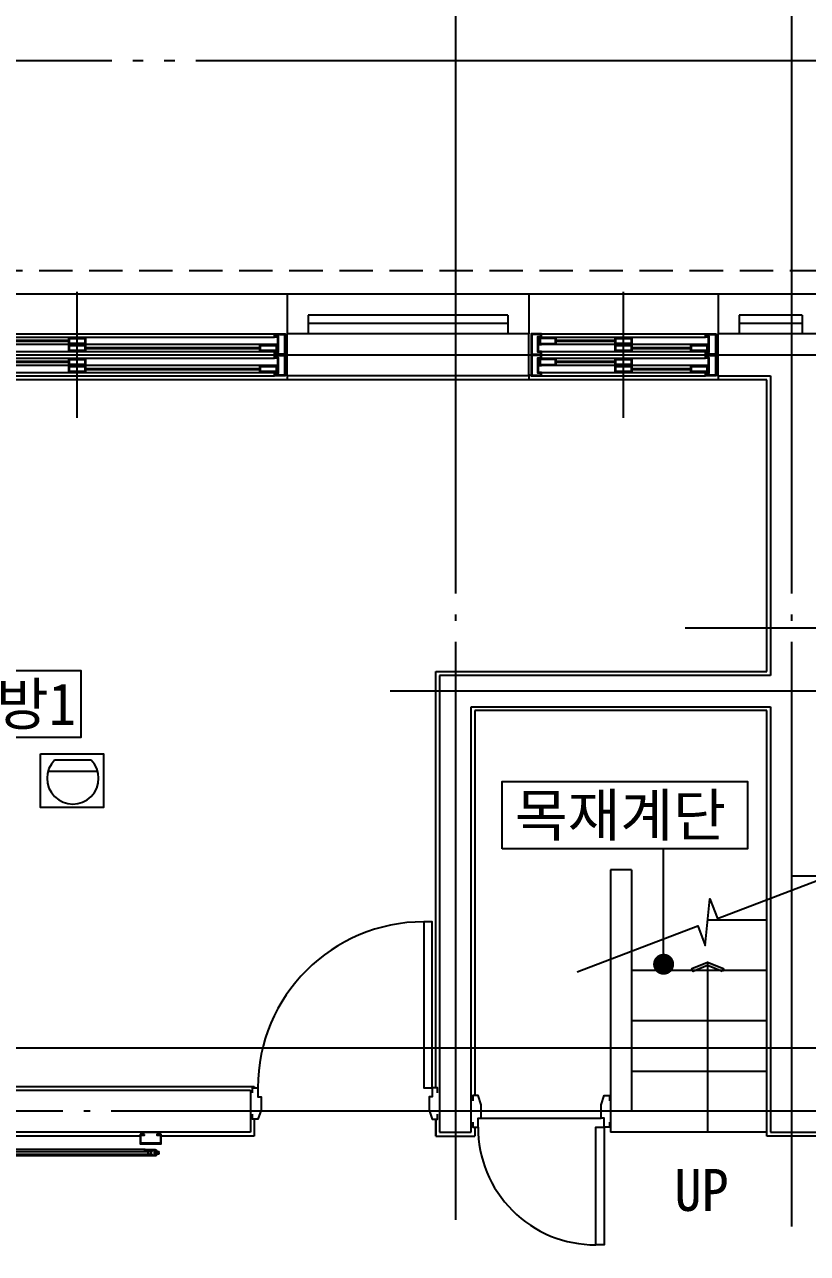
# Model space of a CAD drawing. Header units: millimetres. Extents: x 0 to 42050, y 0 to 29700.
# Drawn here: x 15485 to 19210, y 16977 to 22826 of the extents above; entities that cross this region are included whole.
import ezdxf
from ezdxf.enums import TextEntityAlignment as Align

# ---------------------------------------------------------------- set-up
doc = ezdxf.new("R2010")
doc.units = ezdxf.units.MM
doc.header["$LTSCALE"] = 100
for name, pattern in [('CEN', [52.3, 50, -1, 0.3, -1]), ('DIV', [44, 40, -1, 0.5, -1, 0.5, -1]), ('HIDDEN', [2, 1, -1]), ('HIDDEN2', [4.7625, 3.175, -1.5875])]:
    doc.linetypes.add(name, pattern=pattern)
for name, color, linetype in [('2SEC', 2, 'Continuous'), ('CEN', 1, 'CEN'), ('COL', 2, 'Continuous'), ('DOOR', 4, 'Continuous'), ('DOOR-S', 3, 'Continuous'), ('ELE-2', 8, 'Continuous'), ('ETC', 6, 'Continuous'), ('FIN', 6, 'Continuous'), ('LAND', 2, 'DIV'), ('ms_sb-건축한계선', 5, 'HIDDEN'), ('RXDOOR', 6, 'Continuous'), ('TEXT', 3, 'Continuous'), ('TOILET', 6, 'Continuous'), ('WAL', 3, 'Continuous'), ('WID', 4, 'Continuous'), ('WID-S', 3, 'Continuous'), ('감지기', 2, 'Continuous'), ('단열재', 8, 'Continuous'), ('마감선', 8, 'Continuous')]:
    doc.layers.add(name, color=color, linetype=linetype)
doc.layers.add('DEFPOINT', color=171, linetype='Continuous', plot=False)
doc.styles.add('굴림체', font='')
doc.styles.get('굴림체').set_extended_font_data('GulimChe')

# ---------------------------------------------------------------- blocks, each defined once
blk = doc.blocks.new('ertkjelrky')
at = {"layer": 'LAND'}
blk.add_lwpolyline([(17000, -3535.5), (13464.5, 0), (0, 0), (0, -15435.6), (0, -16083), (17000, -16083)], close=True, dxfattribs=at)
at = {"layer": 'ms_sb-건축한계선', "linetype": 'HIDDEN2', "ltscale": 0.5}
blk.add_lwpolyline([(16000, -16083), (16000, -3949.7), (13050.3, -1000), (0, -1000)], dxfattribs=at)
blk = doc.blocks.new('l-209')
at = {"layer": 'TOILET'}
for p, q in [((0, -595), (0, 125)), ((-270, 0), (-267.8, -216.1)), ((-270, 0), (0, 0)), ((270, 0), (0, 0)), ((270, 0), (267.8, -216.1)), ((-40, -70), (40, -70)), ((-160, -130), (0, -130)), ((160, -130), (0, -130))]:
    blk.add_line(p, q, dxfattribs=at)
for centre, radius, start, end in [((0, -240), 220, 90, 157.72575), ((0, -240), 210, 90, 143.1301), ((0, -240), 220, 22.27425, 90), ((0, -240), 210, 36.8699, 90), ((-160, -120), 10, 143.1301, 270), ((160, -120), 10, 270, 36.8699), ((-31, -227.3), 186.5, 157.72575, 230.26789), ((0, -200), 32.5, 122.41105, 57.58892), ((-0.1, -166.8), 11.3, 220.16728, 341.75722), ((31, -227.3), 186.5, 309.73211, 22.27425), ((32.1, -213.1), 300, 180.5731, 188.56321), ((0, -200), 20.5, 138.39442, 41.60543), ((-32.1, -213.1), 300, 351.43679, 359.4269), ((-37.1, -223.5), 230, 188.56321, 222.1434), ((37.1, -223.5), 230, 317.8566, 351.43679), ((0, -190), 280, 222.1434, 270), ((0, -190), 235, 230.26789, 270), ((0, -190), 235, 270, 309.73211), ((0, -190), 280, 270, 317.8566)]:
    blk.add_arc(centre, radius, start, end, dxfattribs=at)
blk.add_rational_spline([(-24, -77), (-24, -67), (-17, -60), (-9.9, -53), (0, -53)], [1, 0.923873602377, 1, 0.923873602377, 1], degree=2, knots=[-1, -1, -1, -0.5, -0.5, 0, 0, 0], dxfattribs=at)
for points, knots in [([(0, -61.4), (-1.8, -61.4), (-3.2, -60.7), (-3.3, -59.3), (-3, -58.8), (-1.8, -58), (-0.9, -57.8), (0, -57.8)], [0, 0, 0, 0, 0.498025, 0.498025, 0.742403, 0.742403, 1, 1, 1, 1]), ([(0, -57.8), (0.9, -57.8), (1.7, -58), (3, -58.8), (3.3, -59.3), (3.2, -60.7), (1.8, -61.4), (0, -61.4)], [0, 0, 0, 0, 0.250344, 0.250344, 0.505692, 0.505692, 1, 1, 1, 1]), ([(-3.5, -75.7), (-8.8, -76.5), (-13.7, -78.9), (-20.6, -86.1), (-22.6, -90.6), (-22.8, -96.6)], [0, 0, 0, 0, 0.5, 0.5, 1, 1, 1, 1]), ([(0, -78.6), (-3.2, -78.6), (-6.4, -79.3), (-12.1, -81.7), (-14.7, -83.5), (-21.1, -90.4), (-23.3, -96.9), (-22.6, -103.5)], [0, 0, 0, 0, 0.248236, 0.248236, 0.496338, 0.496338, 1, 1, 1, 1]), ([(-3.5, -76.6), (-3.5, -76.8), (-3.1, -76.9), (-1.9, -77), (-0.9, -77), (0, -77)], [0, 0, 0, 0, 0.493042, 0.493042, 1, 1, 1, 1]), ([(-3.1, -60.2), (-3, -60), (-2.6, -59.6), (-1.9, -59.2), (-1, -58.9), (-0.3, -58.8), (0, -58.8)], [0, 0, 0, 0, 0.213027, 0.451355, 0.721359, 1, 1, 1, 1]), ([(0, -58.8), (1.2, -58.8), (1.9, -59.2), (2.7, -59.7), (3, -60), (3.1, -60.2)], [0, 0, 0, 0, 0.435639, 0.435639, 1, 1, 1, 1]), ([(0, -77), (0.9, -77), (1.8, -77), (3.2, -76.9), (3.5, -76.8), (3.5, -76.6)], [0, 0, 0, 0, 0.493716, 0.493716, 1, 1, 1, 1]), ([(22.6, -103.5), (23.3, -96.9), (21.1, -90.4), (14.7, -83.5), (12.1, -81.7), (6.4, -79.3), (3.3, -78.6), (0, -78.6)], [0, 0, 0, 0, 0.502806, 0.502806, 0.750772, 0.750772, 1, 1, 1, 1]), ([(22.9, -96.6), (22.6, -90.6), (20.6, -86.1), (13.7, -78.9), (8.8, -76.5), (3.5, -75.7)], [0, 0, 0, 0, 0.5, 0.5, 1, 1, 1, 1])]:
    blk.add_open_spline(points, degree=3, knots=knots, dxfattribs=at)
for points, weights in [([(0, -53), (24, -53), (24, -77)], [1, 0.707185412155, 1]), ([(-23.7, -86.7), (-23.8, -85.7), (-23.8, -84.6)], [1, 0.999999988358, 1]), ([(-23.5, -95.8), (-23.4, -72.3), (0, -72.4)], [1, 0.707125523923, 1]), ([(-23.5, -96.4), (-23.5, -96.1), (-23.5, -95.8)], [1, 0.999912292231, 1]), ([(-22.7, -101.7), (-23.4, -99.1), (-23.5, -96.4)], [1, 0.993428574872, 1]), ([(-21, -131.5), (-21.5, -125.5), (-23.3, -99.1)], [1, 0.999993738718, 1]), ([(-22.6, -103.5), (-21.9, -110.6), (-17.5, -116.2)], [0.999999998303, 0.961287898842, 1]), ([(-17.4, -116.2), (-17.3, -116.4), (-17.1, -116.6)], [1, 0.999939493835, 1]), ([(-17.1, -116.6), (-15.9, -118.3), (-15, -120.1)], [1, 0.995856495572, 1]), ([(0, -76.1), (-1.8, -76.1), (-3.5, -76.4)], [1, 0.996173894031, 1]), ([(0, -72.4), (23.4, -72.3), (23.5, -95.8)], [1, 0.707125531839, 1]), ([(3.5, -76.4), (1.8, -76.1), (0, -76.1)], [1, 0.99615393672, 1]), ([(13.7, -123.6), (14.8, -119.8), (17.1, -116.7)], [1, 0.985343592235, 1]), ([(17.1, -116.7), (17.3, -116.5), (17.5, -116.2)], [1, 0.99993088888, 1]), ([(17.5, -116.2), (21.9, -110.6), (22.6, -103.5)], [1, 0.960904909508, 0.999999997682]), ([(22, -119.4), (23.1, -109.5), (23.5, -96.4)], [1, 0.999511615373, 1]), ([(22.9, -101.1), (23.4, -98.8), (23.5, -96.4)], [1, 0.994906627571, 1]), ([(23.5, -96.4), (23.5, -96.1), (23.5, -95.8)], [1, 0.999912241474, 1]), ([(23.8, -84.6), (23.8, -85.7), (23.7, -86.7)], [1, 0.999999988358, 1]), ([(-17.1, -175.5), (-19.3, -153.5), (-21, -131.5)], [1, 0.999929583166, 1]), ([(-12.7, -128.8), (-12.9, -124.3), (-15, -120.1)], [1, 0.97872760239, 1]), ([(-11, -168.1), (-11.3, -159.9), (-11.7, -151.7)], [1, 0.99999999674, 1]), ([(-8.8, -174.1), (-10.8, -171.4), (-11, -168.1)], [0.999999992955, 0.954250401593, 1]), ([(11, -168.1), (10.9, -169.2), (10.6, -170.3)], [1, 0.994235500943, 0.999999998565]), ([(11.7, -151.7), (11.4, -159.9), (11, -168.1)], [1, 0.99999999674, 1]), ([(13.7, -123.6), (12.9, -126.2), (12.7, -128.9)], [1, 0.992239115756, 1]), ([(21, -131.5), (19.3, -153.5), (17.1, -175.5)], [1, 0.999929583166, 1]), ([(22, -119.5), (21.5, -125.5), (21, -131.5)], [1, 0.999993601348, 1]), ([(-17.1, -175.5), (-17.1, -175.8), (-17.1, -176.2)], [1, 0.999995558988, 1]), ([(-17.1, -176.2), (-16.6, -181.3), (-15.4, -186.2)], [0.999999999999, 0.997376210987, 1]), ([(-15.4, -186.3), (-13.6, -193), (-7, -195.4)], [1, 0.881687855293, 1]), ([(-7, -195.4), (-3.7, -196.8), (0, -196.8)], [1, 0.98175401891, 0.999998029441]), ([(0, -196.8), (3.6, -196.8), (7, -195.4)], [0.999998028509, 0.981707997139, 1]), ([(7, -195.4), (13.6, -193), (15.4, -186.3)], [1, 0.881586860345, 1]), ([(15.4, -186.2), (16.6, -181.3), (17.1, -176.2)], [1, 0.997388432732, 1]), ([(17.1, -176.2), (17.1, -175.8), (17.1, -175.5)], [1, 0.999997227453, 1])]:
    blk.add_rational_spline(points, weights, degree=2, dxfattribs=at)
for points in [[(-23.8, -84.6), (-23.9, -80.8), (-24, -77)], [(-23.6, -91.4), (-23.7, -89.1), (-23.7, -86.7)], [(-23.6, -91.5), (-23.6, -92.5), (-23.6, -93.4)], [(-23.6, -93.4), (-23.5, -94.6), (-23.5, -95.8)], [(-22.8, -96.6), (-22.8, -98.4), (-22.8, -100.3)], [(-22.8, -101), (-22.8, -101.3), (-22.7, -101.5)], [(-3.5, -75.7), (-3.5, -76.1), (-3.5, -76.6)], [(3.5, -76.6), (3.5, -76.1), (3.5, -75.7)], [(22.8, -99.9), (22.8, -98.3), (22.9, -96.6)], [(23.5, -95.8), (23.5, -94.6), (23.6, -93.4)], [(23.5, -95.2), (23.5, -94.9), (23.5, -94.6)], [(23.7, -86.7), (23.7, -89.1), (23.6, -91.4)], [(23.6, -93.4), (23.6, -92.5), (23.6, -91.5)], [(24, -77), (23.9, -80.8), (23.8, -84.6)], [(-11.7, -151.7), (-12.2, -140.3), (-12.7, -128.8)], [(12.7, -128.9), (12.2, -140.3), (11.7, -151.7)]]:
    blk.add_open_spline(points, degree=2, dxfattribs=at)
blk = doc.blocks.new('2000ertjhery')
at = {"layer": 'ELE-2'}
for p, q in [((-100, -60), (-100, -1940)), ((-84, -60), (-84, -1940)), ((-50, -1940), (-50, -60)), ((-16, -60), (-16, -1940)), ((0, -60), (0, -1940)), ((0, -60), (0, -1940)), ((16, -60), (16, -1940)), ((50, -1940), (50, -60)), ((84, -60), (84, -1940)), ((100, -60), (100, -1940)), ((-300, -1000), (300, -1000))]:
    blk.add_line(p, q, dxfattribs=at)
at = {"layer": 'FIN'}
for centre, radius, start, end in [((-102.7, -5), 5.67, 298.07249, 61.92751), ((-102.8, -1995), 5.74, 299.36498, 60.63502)]:
    blk.add_arc(centre, radius, start, end, dxfattribs=at)
at = {"layer": 'WID'}
for p, q in [((-35.5, -960), (-35.5, -130)), ((-30.5, -960), (-30.5, -130)), ((64.5, -960), (64.5, -130)), ((69.5, -960), (69.5, -130)), ((-69.5, -1040), (-69.5, -1870)), ((-64.5, -1040), (-64.5, -1870)), ((30.5, -1040), (30.5, -1870)), ((35.5, -1040), (35.5, -1870))]:
    blk.add_line(p, q, dxfattribs=at)
at = {"layer": 'WID-S'}
for p, q in [((-50, -45), (-50, -60)), ((50, -45), (50, -60)), ((-50, -1955), (-50, -1940)), ((50, -1955), (50, -1940))]:
    blk.add_line(p, q, dxfattribs=at)
for points in [[(-16, -60), (0, -60), (0, -60), (0, -60), (0, -60), (0, -60), (0, -10), (0, -10), (0, -10), (0, -10), (0, -10), (-100, -10), (-100, -60), (-84, -60), (-84, -45), (-16, -45)], [(-13, -57), (-3, -57), (-3, -57), (-3, -57), (-3, -57), (-3, -57), (-3, -13), (-3, -13), (-3, -13), (-3, -13), (-3, -13), (-97, -13), (-97, -57), (-87, -57), (-87, -42), (-13, -42)], [(-48, -130), (-18, -130), (-18, -50), (-48, -50)], [(-45, -127), (-21, -127), (-21, -53), (-45, -53)], [(84, -60), (100, -60), (100, -60), (100, -60), (100, -60), (100, -60), (100, -10), (100, -10), (100, -10), (100, -10), (100, -10), (0, -10), (0, -60), (16, -60), (16, -45), (84, -45)], [(87, -57), (97, -57), (97, -57), (97, -57), (97, -57), (97, -57), (97, -13), (97, -13), (97, -13), (97, -13), (97, -13), (3, -13), (3, -57), (13, -57), (13, -42), (87, -42)], [(52, -130), (82, -130), (82, -50), (52, -50)], [(55, -127), (79, -127), (79, -53), (55, -53)], [(-82, -960), (-52, -960), (-52, -1040), (-82, -1040)], [(-79, -963), (-55, -963), (-55, -1037), (-79, -1037)], [(-48, -960), (-18, -960), (-18, -1040), (-48, -1040)], [(-45, -963), (-21, -963), (-21, -1037), (-45, -1037)], [(18, -960), (48, -960), (48, -1040), (18, -1040)], [(21, -963), (45, -963), (45, -1037), (21, -1037)], [(52, -960), (82, -960), (82, -1040), (52, -1040)], [(55, -963), (79, -963), (79, -1037), (55, -1037)], [(-82, -1870), (-52, -1870), (-52, -1950), (-82, -1950)], [(18, -1870), (48, -1870), (48, -1950), (18, -1950)], [(-79, -1873), (-55, -1873), (-55, -1947), (-79, -1947)], [(21, -1873), (45, -1873), (45, -1947), (21, -1947)], [(-16, -1940), (0, -1940), (0, -1940), (0, -1940), (0, -1940), (0, -1940), (0, -1990), (0, -1990), (0, -1990), (0, -1990), (0, -1990), (-100, -1990), (-100, -1940), (-84, -1940), (-84, -1955), (-16, -1955)], [(-13, -1943), (-3, -1943), (-3, -1943), (-3, -1943), (-3, -1943), (-3, -1943), (-3, -1987), (-3, -1987), (-3, -1987), (-3, -1987), (-3, -1987), (-97, -1987), (-97, -1943), (-87, -1943), (-87, -1958), (-13, -1958)], [(84, -1940), (100, -1940), (100, -1940), (100, -1940), (100, -1940), (100, -1940), (100, -1990), (100, -1990), (100, -1990), (100, -1990), (100, -1990), (0, -1990), (0, -1940), (16, -1940), (16, -1955), (84, -1955)], [(87, -1943), (97, -1943), (97, -1943), (97, -1943), (97, -1943), (97, -1943), (97, -1987), (97, -1987), (97, -1987), (97, -1987), (97, -1987), (3, -1987), (3, -1943), (13, -1943), (13, -1958), (87, -1958)]]:
    blk.add_lwpolyline(points, close=True, dxfattribs=at)
blk = doc.blocks.new('rekjrltert')
at = {"layer": '감지기', "linetype": 'Continuous', "ltscale": 2}
for p, q in [((240.7, -30.1), (67.4, -30.1)), ((272, -83.8), (36, -83.8))]:
    blk.add_line(p, q, dxfattribs=at)
blk.add_lwpolyline([(0, 0), (300, 0), (300, -255), (0, -255)], close=True, dxfattribs=at)
blk.add_arc((154, -116.7), 122.5, 135, 45, dxfattribs=at)
blk = doc.blocks.new('eksdua')
at = {"layer": '2SEC'}
blk.add_line((15176.1, 0), (-4586.6, 0), dxfattribs=at)

msp = doc.modelspace()

# ---------------------------------------------------------------- hatches: boundary and pattern name
at = {"layer": 'ETC'}
msp.add_hatch(color=256, dxfattribs=at).paths.add_polyline_path([(18665.8, 18319.8), (18660.2, 18333.7), (18735.2, 18363.7), (18810.2, 18333.7), (18804.7, 18319.8), (18735.2, 18347.6)])

# ---------------------------------------------------------------- linework, layer by layer
for p, q in [((18272.7, 18803.7), (18272.7, 17553.7)), ((18372.7, 18803.7), (18272.7, 18803.7)), ((18372.7, 18803.7), (18372.7, 17653.7)), ((19017.2, 18563.7), (18736.2, 18563.7)), ((19017.2, 18323.7), (18372.7, 18323.7)), ((19017.2, 18083.7), (18372.7, 18083.7)), ((19017.2, 17843.7), (18372.7, 17843.7)), ((19017.2, 17553.7), (18272.7, 17553.7))]:
    msp.add_line(p, q)
msp.add_lwpolyline([(18114.6, 18317.8), (18688.5, 18536), (18724, 18442.5), (18746.4, 18665), (18782, 18571.5), (19355.8, 18789.7)])
at = {"layer": 'CEN'}
for p, q in [((8185.2, 21253.7), (31357.6, 21253.7)), ((21591.3, 19953.7), (18627.8, 19953.7)), ((19468.9, 19653.7), (17225.4, 19653.7)), ((31357.6, 17653.7), (8185.2, 17653.7))]:
    msp.add_line(p, q, dxfattribs=at)
for points in [[(17535.2, 25118.5), (17535.2, 17136.7)], [(19135.2, 25118.5), (19135.2, 17105.2)]]:
    msp.add_lwpolyline(points, dxfattribs=at)
at = {"layer": 'COL'}
for p, q in [((17885.2, 21353.7), (16735.2, 21353.7)), ((16735.2, 21153.7), (16735.2, 21353.7)), ((17885.2, 21153.7), (17885.2, 21353.7)), ((19285.2, 21353.7), (18785.2, 21353.7)), ((18785.2, 21153.7), (18785.2, 21353.7)), ((17885.2, 21153.7), (16735.2, 21153.7)), ((18785.2, 21153.7), (19035.2, 21153.7)), ((19035.2, 21153.7), (19035.2, 19728.7)), ((19035.2, 19728.7), (17460.2, 19728.7)), ((17460.2, 19728.7), (17460.2, 17553.7)), ((17610.2, 17553.7), (17610.2, 19578.7)), ((17610.2, 19578.7), (19035.2, 19578.7)), ((19035.2, 19578.7), (19035.2, 17553.7)), ((14185.2, 17753.7), (16560.2, 17753.7)), ((16560.2, 17753.7), (16560.2, 17553.7)), ((16560.2, 17553.7), (13435.2, 17553.7)), ((16035.2, 17553.7), (16135.2, 17553.7)), ((17460.2, 17553.7), (17610.2, 17553.7)), ((19035.2, 17553.7), (20235.2, 17553.7))]:
    msp.add_line(p, q, dxfattribs=at)
at = {"layer": 'DEFPOINT'}
msp.add_lwpolyline([(26835.2, 17653.7), (25335.2, 17653.7), (25335.2, 14053.7), (15435.2, 14053.7), (15435.2, 12753.7), (12635.2, 12753.7), (12635.2, 16153.7), (12035.2, 16153.7), (12035.2, 21253.7), (24035.2, 21253.7), (26835.2, 18453.7)], close=True, dxfattribs=at)
at = {"layer": 'DEFPOINTS'}
for p, q in [((16073.7, 17443.7), (16096.7, 17468.7)), ((16073.7, 17468.7), (16096.7, 17443.7))]:
    msp.add_line(p, q, dxfattribs=at)
at = {"layer": 'DOOR'}
for p, q in [((15282.7, 17462.2), (16072.7, 17462.2)), ((15282.7, 17450.2), (16072.7, 17450.2))]:
    msp.add_line(p, q, dxfattribs=at)
msp.add_arc((16085.2, 17456.2), 854.5, 180.28183, 270, dxfattribs=at)
at = {"layer": 'DOOR-S'}
for points in [[(16055.2, 17543.7), (16035.2, 17543.7), (16035.2, 17498.7), (16135.2, 17498.7), (16135.2, 17543.7), (16115.2, 17543.7), (16115.2, 17540.7), (16132.2, 17540.7), (16132.2, 17501.7), (16038.2, 17501.7), (16038.2, 17540.7), (16055.2, 17540.7)], [(16073.7, 17468.7), (16086.7, 17468.7), (16086.7, 17443.7), (16073.7, 17443.7)], [(16107.7, 17467.7), (16104.7, 17467.7), (16104.7, 17444.7), (16107.7, 17444.7), (16107.7, 17443.7), (16103.7, 17443.7), (16103.7, 17468.7), (16107.7, 17468.7)]]:
    msp.add_lwpolyline(points, close=True, dxfattribs=at)
for points in [[(16055.2, 17542.2), (16036.7, 17542.2), (16036.7, 17500.2), (16133.7, 17500.2), (16133.7, 17542.2), (16115.2, 17542.2)], [(16104.7, 17460.2), (16118.7, 17460.2), (16118.7, 17452.2), (16104.7, 17452.2)], [(16123.7, 17454.2), (16123.7, 17454.2)]]:
    msp.add_lwpolyline(points, dxfattribs=at)
for points in [[(16064.7, 17448.7), (16059.2, 17448.7), (16059.2, 17443.2, 0.414214), (16059.7, 17442.7), (16107.7, 17442.7, 0.414214), (16111.2, 17446.2), (16111.2, 17448.7), (16105.7, 17448.7), (16105.7, 17450.2), (16112.7, 17450.2), (16112.7, 17446.2, -0.414214), (16107.7, 17441.2), (16059.7, 17441.2, -0.414214), (16057.7, 17443.2), (16057.7, 17450.2), (16064.7, 17450.2), (16064.7, 17447.7), (16060.2, 17447.7), (16060.2, 17443.7), (16072.7, 17443.7), (16072.7, 17447.7), (16067.7, 17447.7), (16067.7, 17448.7), (16072.7, 17448.7), (16072.7, 17463.7), (16067.7, 17463.7), (16067.7, 17464.7), (16072.7, 17464.7), (16072.7, 17468.7), (16060.2, 17468.7), (16060.2, 17464.7), (16064.7, 17464.7), (16064.7, 17462.2), (16057.7, 17462.2), (16057.7, 17469.2, -0.414214), (16059.7, 17471.2), (16107.7, 17471.2, -0.414214), (16112.7, 17466.2), (16112.7, 17462.2), (16105.7, 17462.2), (16105.7, 17463.7), (16111.2, 17463.7), (16111.2, 17466.2, 0.414214), (16107.7, 17469.7), (16059.7, 17469.7, 0.414214), (16059.2, 17469.2), (16059.2, 17463.7), (16064.7, 17463.7)], [(16106.7, 17463.7), (16106.7, 17464.7), (16110.2, 17464.7), (16110.2, 17466.2, 0.414214), (16107.7, 17468.7), (16087.7, 17468.7), (16087.7, 17443.7), (16107.7, 17443.7, 0.414214), (16110.2, 17446.2), (16110.2, 17447.7), (16106.7, 17447.7), (16106.7, 17448.7)], [(16104.7, 17462.2), (16122.7, 17462.2, -0.414214), (16124.7, 17460.2), (16124.7, 17458.2), (16123.7, 17458.2), (16123.7, 17458.2, 0.414214), (16121.7, 17460.2), (16120.7, 17460.2), (16120.7, 17452.2), (16121.7, 17452.2, 0.414214), (16123.7, 17454.2), (16124.7, 17454.2), (16124.7, 17452.2, -0.414214), (16122.7, 17450.2), (16104.7, 17450.2)]]:
    msp.add_lwpolyline(points, format="xyb", dxfattribs=at)
at = {"layer": 'ELE-2'}
for p, q in [((16735.2, 21543.7), (14735.2, 21543.7)), ((18785.2, 21543.7), (17885.2, 21543.7)), ((18335.2, 20953.7), (18335.2, 21553.7)), ((17945.2, 21353.7), (18725.2, 21353.7)), ((17945.2, 21337.7), (18725.2, 21337.7)), ((18725.2, 21303.7), (17945.2, 21303.7)), ((17945.2, 21269.7), (18725.2, 21269.7)), ((17945.2, 21253.7), (18725.2, 21253.7)), ((17945.2, 21253.7), (18725.2, 21253.7)), ((17945.2, 21237.7), (18725.2, 21237.7)), ((18725.2, 21203.7), (17945.2, 21203.7)), ((17945.2, 21169.7), (18725.2, 21169.7)), ((17945.2, 21153.7), (18725.2, 21153.7)), ((16059.7, 17471.2), (15295.7, 17471.2)), ((16059.7, 17441.2), (15295.7, 17441.2))]:
    msp.add_line(p, q, dxfattribs=at)
at = {"layer": 'ETC'}
for p, q in [((18526, 18353.7), (18526, 18903.4)), ((18735.2, 18363.7), (18735.2, 17553.7))]:
    msp.add_line(p, q, dxfattribs=at)
at = {"layer": 'ETC', "color": 6}
msp.add_lwpolyline([(15288.7, 19432.2), (15288.7, 19752.2), (15752.3, 19752.2), (15752.3, 19432.2)], close=True, dxfattribs=at)
at = {"layer": 'ETC'}
for points in [[(17758.5, 18903.4), (17758.5, 19223.4), (18925.2, 19223.4), (18925.2, 18903.4)], [(18804.7, 18319.8), (18735.2, 18347.6), (18665.8, 18319.8), (18660.2, 18333.7), (18735.2, 18363.7), (18810.2, 18333.7)]]:
    msp.add_lwpolyline(points, close=True, dxfattribs=at)
at = {"layer": 'ETC', "const_width": 50}
msp.add_lwpolyline([(18551, 18353.7, -1), (18501, 18353.7, -1)], format="xyb", close=True, dxfattribs=at)
at = {"layer": 'FIN'}
for centre, radius, start, end in [((17890.2, 21151.1), 5.67, 28.07249, 151.92751), ((18780.2, 21150.9), 5.74, 29.36498, 150.63502)]:
    msp.add_arc(centre, radius, start, end, dxfattribs=at)
at = {"layer": 'RXDOOR'}
for points in [[(17425.2, 17765.7), (17425.2, 18555.7), (17385.2, 18555.7), (17385.2, 17765.7)], [(18243.2, 17578.2), (18243.2, 17018.2), (18203.2, 17018.2), (18203.2, 17578.2)]]:
    msp.add_lwpolyline(points, close=True, dxfattribs=at)
for points in [[(16570.2, 17741.7), (16570.2, 17765.7), (16595.2, 17765.7), (16595.2, 17722.7), (16610.2, 17722.7), (16610.2, 17658.7), (16595.2, 17615.7), (16570.2, 17615.7), (16570.2, 17639.7)], [(17450.2, 17741.7), (17450.2, 17765.7), (17425.2, 17765.7), (17425.2, 17722.7), (17410.2, 17722.7), (17410.2, 17658.7), (17425.2, 17615.7), (17450.2, 17615.7), (17450.2, 17639.7)], [(17618.2, 17602.2), (17618.2, 17578.2), (17643.2, 17578.2), (17643.2, 17621.2), (17658.2, 17621.2), (17658.2, 17685.2), (17643.2, 17728.2), (17618.2, 17728.2), (17618.2, 17704.2)], [(18268.2, 17602.2), (18268.2, 17578.2), (18243.2, 17578.2), (18243.2, 17621.2), (18228.2, 17621.2), (18228.2, 17685.2), (18243.2, 17728.2), (18268.2, 17728.2), (18268.2, 17704.2)]]:
    msp.add_lwpolyline(points, dxfattribs=at)
at = {"layer": 'RXDOOR', "color": 7}
for centre, radius, start, end in [((17385.2, 17765.7), 790, 90, 180), ((18200.2, 17575.2), 556.9, 179.68521, 270.31479)]:
    msp.add_arc(centre, radius, start, end, dxfattribs=at)
at = {"layer": 'WAL'}
for p, q in [((17885.2, 21543.7), (16735.2, 21543.7)), ((16735.2, 21543.7), (16735.2, 21353.7)), ((17885.2, 21543.7), (17885.2, 21353.7)), ((19285.2, 21543.7), (18785.2, 21543.7)), ((18785.2, 21543.7), (18785.2, 21353.7)), ((17785.2, 21443.7), (16835.2, 21443.7)), ((16835.2, 21443.7), (16835.2, 21353.7)), ((17785.2, 21443.7), (17785.2, 21353.7)), ((19185.2, 21443.7), (18885.2, 21443.7)), ((18885.2, 21443.7), (18885.2, 21353.7)), ((19185.2, 21443.7), (19185.2, 21353.7))]:
    msp.add_line(p, q, dxfattribs=at)
at = {"layer": 'WID'}
for p, q in [((18295.2, 21323.2), (18015.2, 21323.2)), ((18295.2, 21318.2), (18015.2, 21318.2)), ((18375.2, 21289.2), (18655.2, 21289.2)), ((18375.2, 21284.2), (18655.2, 21284.2)), ((18295.2, 21223.2), (18015.2, 21223.2)), ((18295.2, 21218.2), (18015.2, 21218.2)), ((18375.2, 21189.2), (18655.2, 21189.2)), ((18375.2, 21184.2), (18655.2, 21184.2))]:
    msp.add_line(p, q, dxfattribs=at)
at = {"layer": 'WID-S'}
for p, q in [((17930.2, 21303.7), (17945.2, 21303.7)), ((18740.2, 21303.7), (18725.2, 21303.7)), ((17930.2, 21203.7), (17945.2, 21203.7)), ((18740.2, 21203.7), (18725.2, 21203.7))]:
    msp.add_line(p, q, dxfattribs=at)
for points in [[(17945.2, 21337.7), (17945.2, 21353.7), (17945.2, 21353.7), (17945.2, 21353.7), (17945.2, 21353.7), (17945.2, 21353.7), (17895.2, 21353.7), (17895.2, 21353.7), (17895.2, 21353.7), (17895.2, 21353.7), (17895.2, 21353.7), (17895.2, 21253.7), (17945.2, 21253.7), (17945.2, 21269.7), (17930.2, 21269.7), (17930.2, 21337.7)], [(17942.2, 21340.7), (17942.2, 21350.7), (17942.2, 21350.7), (17942.2, 21350.7), (17942.2, 21350.7), (17942.2, 21350.7), (17898.2, 21350.7), (17898.2, 21350.7), (17898.2, 21350.7), (17898.2, 21350.7), (17898.2, 21350.7), (17898.2, 21256.7), (17942.2, 21256.7), (17942.2, 21266.7), (17927.2, 21266.7), (17927.2, 21340.7)], [(18725.2, 21337.7), (18725.2, 21353.7), (18725.2, 21353.7), (18725.2, 21353.7), (18725.2, 21353.7), (18725.2, 21353.7), (18775.2, 21353.7), (18775.2, 21353.7), (18775.2, 21353.7), (18775.2, 21353.7), (18775.2, 21353.7), (18775.2, 21253.7), (18725.2, 21253.7), (18725.2, 21269.7), (18740.2, 21269.7), (18740.2, 21337.7)], [(18728.2, 21340.7), (18728.2, 21350.7), (18728.2, 21350.7), (18728.2, 21350.7), (18728.2, 21350.7), (18728.2, 21350.7), (18772.2, 21350.7), (18772.2, 21350.7), (18772.2, 21350.7), (18772.2, 21350.7), (18772.2, 21350.7), (18772.2, 21256.7), (18728.2, 21256.7), (18728.2, 21266.7), (18743.2, 21266.7), (18743.2, 21340.7)], [(18015.2, 21305.7), (18015.2, 21335.7), (17935.2, 21335.7), (17935.2, 21305.7)], [(18012.2, 21308.7), (18012.2, 21332.7), (17938.2, 21332.7), (17938.2, 21308.7)], [(18295.2, 21305.7), (18295.2, 21335.7), (18375.2, 21335.7), (18375.2, 21305.7)], [(18295.2, 21271.7), (18295.2, 21301.7), (18375.2, 21301.7), (18375.2, 21271.7)], [(18298.2, 21308.7), (18298.2, 21332.7), (18372.2, 21332.7), (18372.2, 21308.7)], [(18298.2, 21274.7), (18298.2, 21298.7), (18372.2, 21298.7), (18372.2, 21274.7)], [(18655.2, 21271.7), (18655.2, 21301.7), (18735.2, 21301.7), (18735.2, 21271.7)], [(18658.2, 21274.7), (18658.2, 21298.7), (18732.2, 21298.7), (18732.2, 21274.7)], [(17945.2, 21237.7), (17945.2, 21253.7), (17945.2, 21253.7), (17945.2, 21253.7), (17945.2, 21253.7), (17945.2, 21253.7), (17895.2, 21253.7), (17895.2, 21253.7), (17895.2, 21253.7), (17895.2, 21253.7), (17895.2, 21253.7), (17895.2, 21153.7), (17945.2, 21153.7), (17945.2, 21169.7), (17930.2, 21169.7), (17930.2, 21237.7)], [(17942.2, 21240.7), (17942.2, 21250.7), (17942.2, 21250.7), (17942.2, 21250.7), (17942.2, 21250.7), (17942.2, 21250.7), (17898.2, 21250.7), (17898.2, 21250.7), (17898.2, 21250.7), (17898.2, 21250.7), (17898.2, 21250.7), (17898.2, 21156.7), (17942.2, 21156.7), (17942.2, 21166.7), (17927.2, 21166.7), (17927.2, 21240.7)], [(18015.2, 21205.7), (18015.2, 21235.7), (17935.2, 21235.7), (17935.2, 21205.7)], [(18012.2, 21208.7), (18012.2, 21232.7), (17938.2, 21232.7), (17938.2, 21208.7)], [(18295.2, 21205.7), (18295.2, 21235.7), (18375.2, 21235.7), (18375.2, 21205.7)], [(18298.2, 21208.7), (18298.2, 21232.7), (18372.2, 21232.7), (18372.2, 21208.7)], [(18725.2, 21237.7), (18725.2, 21253.7), (18725.2, 21253.7), (18725.2, 21253.7), (18725.2, 21253.7), (18725.2, 21253.7), (18775.2, 21253.7), (18775.2, 21253.7), (18775.2, 21253.7), (18775.2, 21253.7), (18775.2, 21253.7), (18775.2, 21153.7), (18725.2, 21153.7), (18725.2, 21169.7), (18740.2, 21169.7), (18740.2, 21237.7)], [(18728.2, 21240.7), (18728.2, 21250.7), (18728.2, 21250.7), (18728.2, 21250.7), (18728.2, 21250.7), (18728.2, 21250.7), (18772.2, 21250.7), (18772.2, 21250.7), (18772.2, 21250.7), (18772.2, 21250.7), (18772.2, 21250.7), (18772.2, 21156.7), (18728.2, 21156.7), (18728.2, 21166.7), (18743.2, 21166.7), (18743.2, 21240.7)], [(18295.2, 21171.7), (18295.2, 21201.7), (18375.2, 21201.7), (18375.2, 21171.7)], [(18298.2, 21174.7), (18298.2, 21198.7), (18372.2, 21198.7), (18372.2, 21174.7)], [(18655.2, 21171.7), (18655.2, 21201.7), (18735.2, 21201.7), (18735.2, 21171.7)], [(18658.2, 21174.7), (18658.2, 21198.7), (18732.2, 21198.7), (18732.2, 21174.7)]]:
    msp.add_lwpolyline(points, close=True, dxfattribs=at)
at = {"layer": '단열재'}
for p, q in [((17785.2, 21403.7), (16835.2, 21403.7)), ((19185.2, 21403.7), (18885.2, 21403.7))]:
    msp.add_line(p, q, dxfattribs=at)
at = {"layer": '마감선'}
for p, q in [((16735.2, 21135.7), (14185.2, 21135.7)), ((16735.2, 21153.7), (16735.2, 21135.7)), ((19017.2, 21135.7), (16735.2, 21135.7)), ((17885.2, 21153.7), (17885.2, 21135.7)), ((18785.2, 21153.7), (18785.2, 21135.7)), ((19017.2, 19746.7), (19017.2, 21135.7)), ((17442.2, 17765.7), (17442.2, 19746.7)), ((17442.2, 19746.7), (19017.2, 19746.7)), ((17628.2, 19560.7), (17628.2, 17728.2)), ((19017.2, 19560.7), (17628.2, 19560.7)), ((19017.2, 17535.7), (19017.2, 19560.7)), ((14203.2, 17771.7), (16578.2, 17771.7)), ((16578.2, 17771.7), (16578.2, 17765.7)), ((16578.2, 17615.7), (16578.2, 17535.7)), ((17442.2, 17615.7), (17442.2, 17535.7)), ((17442.2, 17535.7), (17442.2, 17615.7)), ((17658.2, 17621.2), (18228.2, 17621.2)), ((17628.2, 17578.2), (17628.2, 17535.7)), ((16035.2, 17535.7), (14110.2, 17535.7)), ((16578.2, 17535.7), (16135.2, 17535.7)), ((17442.2, 17535.7), (17628.2, 17535.7)), ((20253.2, 17535.7), (19017.2, 17535.7))]:
    msp.add_line(p, q, dxfattribs=at)

# ---------------------------------------------------------------- block references
at = {"layer": '2SEC'}
msp.add_blockref('eksdua', (14835.2, 17953.7), dxfattribs=at)
at = {"layer": 'COL', "extrusion": (0, 0, -1), "xscale": -1, "zscale": -1, "rotation": 270}
msp.add_blockref('l-209', (-19265.2, 18773.5), dxfattribs=at)
at = {"layer": 'WAL'}
msp.add_blockref('ertkjelrky', (11235.2, 22653.7), dxfattribs=at)
at = {"layer": 'WAL', "rotation": 90}
msp.add_blockref('2000ertjhery', (14735.2, 21253.7), dxfattribs=at)
at = {"layer": '감지기'}
msp.add_blockref('rekjrltert', (15560.9, 19355.3), dxfattribs=at)

# ---------------------------------------------------------------- texts
at = {"layer": 'TEXT', "style": '굴림체'}
for s, p in [('방1', (15348.7, 19592.2)), ('목재계단', (17818.5, 19063.4))]:
    msp.add_text(s, height=200, dxfattribs=at).set_placement(p, align=Align.MIDDLE_LEFT)
msp.add_text('UP', height=200, dxfattribs=at).set_placement((18706.5, 17279.7), align=Align.MIDDLE_CENTER)

doc.saveas('drawing.dxf')
